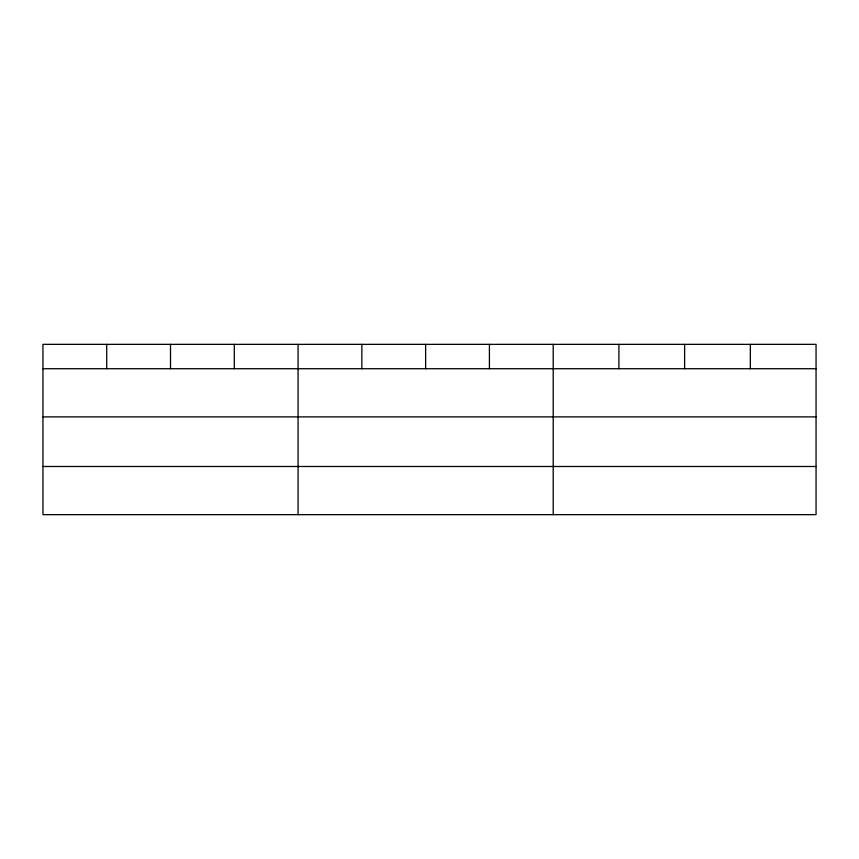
<?xml version="1.0" encoding="UTF-8"?>
<svg xmlns="http://www.w3.org/2000/svg" width="859" height="859" viewBox="0 0 859 859"><rect width="100%" height="100%" fill="white"/><g stroke="black" fill="none" stroke-linecap="round" stroke-linejoin="round"><path stroke-width="1.29" d="M816.05 416.883L816.05 344.352L42.95 344.352L42.95 514.648L816.05 514.648L816.05 416.883L42.95 416.883M42.95 368.726L816.05 368.726M42.95 466.491L816.05 466.491M750.336 344.352L750.336 368.726M684.623 344.352L684.623 368.726M618.909 344.352L618.909 368.726M553.196 344.352L553.196 514.648M489.415 344.352L489.415 368.726M425.634 344.352L425.634 368.726M361.854 344.352L361.854 368.726M298.073 344.352L298.073 514.648M234.292 344.352L234.292 368.726M170.512 344.352L170.512 368.726M106.731 344.352L106.731 368.726"/></g></svg>
